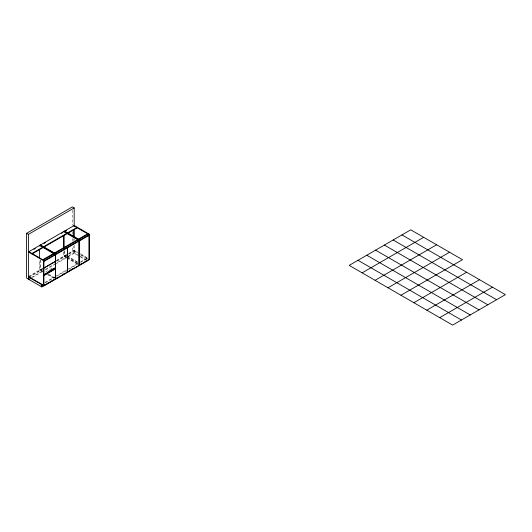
<?xml version="1.0" encoding="UTF-8"?>
<svg xmlns="http://www.w3.org/2000/svg" width="532" height="532" viewBox="0 0 532 532"><rect width="100%" height="100%" fill="white"/><g stroke="black" fill="none" stroke-linecap="round" stroke-linejoin="round"><path stroke-width="0.4" stroke-dasharray="2.66 2" d="M28.409 276.534L42.893 268.175M56.405 260.374L68.129 253.604M68.801 253.212L74.181 250.107L77.752 252.168M29.127 276.66L42.893 268.713M56.306 260.966L74.181 250.645M28.874 277.338L42.467 269.498M56.771 261.239L74.646 250.911L74.646 253.006L55.335 264.151M31.268 277.511L42.713 270.901M45.572 269.252L67.744 256.451M68.462 256.038L74.181 252.733M32.452 277.365L42.467 271.586M45.326 269.93L54.623 264.564M45.692 271.899L53.546 267.37M44.914 282.472L54.211 277.106M54.929 276.693L66.374 270.083M67.085 269.671L77.812 263.48M80.678 261.824L87.115 258.113L87.115 259.503M45.38 282.738L56.113 276.547M56.824 276.135L77.566 264.158M80.425 262.509L87.581 258.379M80.611 253.817L88.465 258.353M87.999 258.625L73.715 250.379L73.715 246.276M74.181 251.184L77.645 253.179M80.412 254.781L86.65 258.379L86.65 260.467L80.412 256.87M79.494 255.806L72.372 251.689L72.372 246.715M80.186 256.205L87.115 260.201M77.645 255.274L74.181 253.272L74.181 245.186M67.079 255.859L77.792 262.043M67.079 256.397L77.792 262.582M66.706 256.896L64.565 255.659L64.565 250.738M67.418 257.308L78.131 263.5M64.099 255.932L66.241 257.169M66.952 257.581L77.665 263.766M66.487 257.847L63.634 256.198L63.634 251.277M66.952 258.12L77.918 264.444M42.653 270.781L40.512 269.544L40.512 259.702M48.372 274.08L54.796 277.79M40.046 269.817L42.906 271.466M48.618 274.765L54.331 278.063M42.906 272.005L39.581 270.083L39.581 260.241M47.188 274.479L53.865 278.329M74.181 238.622L74.181 240.291M73.715 238.895L73.715 240.537M72.372 210.22L72.372 225.149M72.372 231.786L72.372 234.273M72.372 238.416L72.372 241.734M65.649 255.034L65.649 255.573M64.099 251.011L64.099 256.471M40.046 259.975L40.046 270.356"/><path stroke-width="0.8" d="M87.581 260.467L41.809 286.894L26.6 278.116L26.6 233.329L72.372 206.901L74.181 207.946L74.181 226.193M26.6 233.329L28.409 234.373L74.181 207.946M33.875 249.315L35.298 248.491M44.016 243.457L45.419 242.645M61.532 233.342L62.929 232.537M65.27 231.187L66.673 230.376M42.839 259.722L53.546 253.538M54.477 253.006L77.599 239.659M78.53 239.121L87.68 233.834M43.305 259.988L54.011 253.811L54.011 255.008M54.942 253.272L78.064 239.925L78.064 241.122M78.995 239.387L88.146 234.1L88.146 235.297M87.7 260.095L89.183 259.303L89.183 234.16L74.181 225.502L28.409 251.929L43.411 260.587L43.877 260.321L28.874 251.663M89.183 234.16L88.718 234.432L73.715 225.774M67.125 271.978L67.591 272.251L79.507 265.368L79.507 240.883L79.042 240.61L43.458 261.159L43.923 261.425L55.461 254.768L55.461 267.995L43.305 275.011M89.595 235.058L89.13 234.792L79.148 240.55L79.614 240.823L89.595 235.058L89.595 259.543L79.614 265.308L79.042 265.096L79.042 240.61M55.095 254.436L55.561 254.708L67.484 247.826L67.484 272.311L55.561 279.194L54.996 278.981M67.125 247.493L67.591 247.766L79.507 240.883M43.923 267.995L55.461 261.332M55.461 261.425L43.923 268.081L43.458 267.722M29.34 279.16L28.874 279.433L28.874 277.338M48.891 271.253L50.247 270.469M50.693 270.209L52.961 268.899M43.877 275.337L48.159 272.869M49.582 272.045L54.583 269.159L53.546 268.56M55.461 268.833L54.996 268.56L43.458 275.217L43.923 275.49L55.461 268.833L55.461 279.253L43.923 285.91L28.409 277.072M41.809 284.268L41.343 284.534L41.343 286.628L41.809 286.356M43.877 284.926L43.411 285.192L28.409 276.534M44.814 284.859L43.411 285.731L43.411 260.587M46.829 283.755L49.569 282.173M50.939 281.381L52.309 280.59M53.639 279.766L55.049 279.014M56.465 278.189L57.888 277.372M62.869 274.499L65.004 273.262M66.427 272.444L67.843 271.619M69.266 270.801L73.536 268.334M78.517 265.461L79.933 264.643M80.438 264.351L81.788 263.573M84.854 261.744L86.277 260.919M362.139 272.843L423.685 237.312M375.067 280.311L436.612 244.78M387.994 287.772L449.54 252.241M400.928 295.24L462.474 259.709L410.751 229.844L349.205 265.382L452.646 325.099L505.4 294.642L401.959 234.925M413.856 302.708L466.611 272.251M426.784 310.169L479.538 279.712M439.718 317.637L492.472 287.18M393.168 239.999L496.609 299.722M384.377 245.072L487.817 304.796M375.585 250.153L479.026 309.87M366.787 255.227L470.228 314.951M357.996 260.301L461.437 320.025M87.68 235.031L88.718 235.623M64.099 231.327L79.095 239.985L79.095 265.129M63.634 231.593L78.63 240.251L79.561 239.719L64.565 231.054L64.565 231.593M89.595 259.543L89.13 259.277L89.13 234.792M67.019 247.553L67.484 247.826M40.046 245.212L55.049 253.87M54.996 254.495L55.461 254.768M67.019 272.038L67.484 272.311M43.458 274.386L43.923 274.652L43.923 261.425M79.614 240.823L79.614 265.308M74.181 229.511L74.181 236.161M73.715 229.871L73.715 237.252M67.591 247.766L67.591 272.251M64.099 235.423L64.099 248.55M63.634 235.696L63.634 247.998M55.561 254.708L55.561 279.194M55.095 267.496L55.095 269.125M43.923 275.49L43.923 285.91M41.809 284.806L41.809 286.894M40.512 245.478L40.512 244.939L55.514 253.598L54.583 254.136L39.581 245.478L39.581 246.017M39.581 249.581L39.581 258.599M28.409 234.373L28.409 279.16M42.686 247.274L31.98 253.451L31.98 253.99L42.686 247.806L42.686 247.274M66.733 233.388L43.617 246.735L43.617 247.274L66.733 233.92L66.733 233.388M76.821 227.563L67.664 232.85L67.664 233.388L76.821 228.102L76.821 227.563"/></g></svg>
